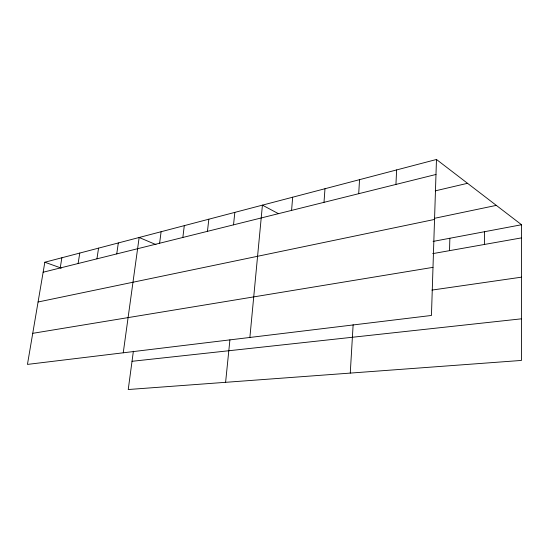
<?xml version="1.0" encoding="UTF-8"?>
<svg xmlns="http://www.w3.org/2000/svg" width="549" height="549" viewBox="0 0 549 549"><rect width="100%" height="100%" fill="white"/><g stroke="black" fill="none" stroke-linecap="round" stroke-linejoin="round"><path stroke-width="0.82" d="M436.469 159.478L431.445 315.462L27.45 364.406L44.84 262.23L436.469 159.478L521.55 224.74L521.44 360.432L128.233 389.522L133.38 351.243M484.403 244.463L484.589 231.705M449.528 250.653L449.857 238.252M395.939 184.43L396.618 169.929M350.262 373.094L353.137 324.699M358.703 193.694L359.547 179.66M323.999 202.334L324.987 188.726M291.574 210.404L292.679 197.201M249.877 337.457L262.422 205.141L278.412 213.671M225.598 382.324L229.914 339.858M233.524 224.85L234.828 212.381M207.453 231.335L208.833 219.202M182.851 237.456L184.299 225.639M159.608 243.241L161.104 231.726M123.244 352.801L139.151 237.484L155.991 244.614M116.738 253.913L118.33 242.946M96.94 258.84L98.566 248.134M78.116 263.527L79.777 253.062M60.205 267.981L61.886 257.756M43.138 272.229L435.988 174.465M435.254 190.86L467.535 183.304M434.437 218.324L496.31 205.381M38.073 301.998L434.54 219.435M433.092 241.416L521.55 224.74M432.701 253.638L521.536 237.875M32.741 333.325L432.996 267.349M431.939 290.085L521.509 277.163M132.028 361.304L521.475 318.818M44.84 262.23L61.282 268.111"/></g></svg>
